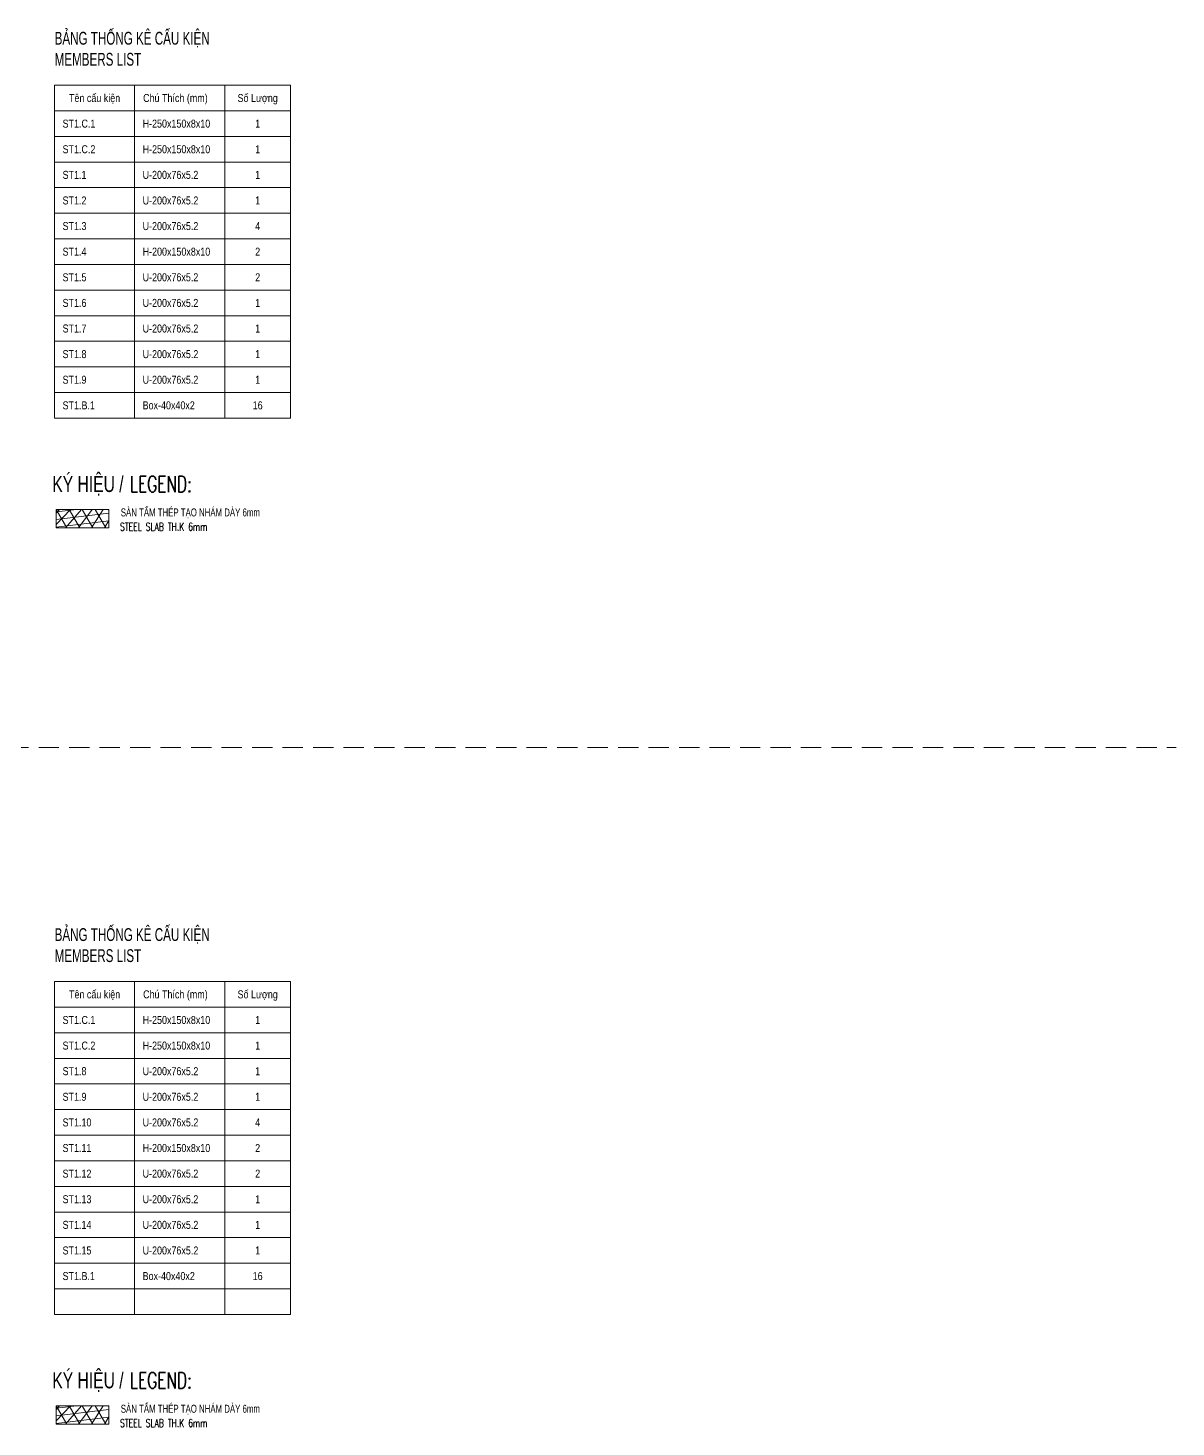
# Model space of a CAD drawing. Header units: millimetres. Extents: x 80771 to 163038, y -101774 to -59328.
# Drawn here: x 89736 to 98702, y -70960 to -60034 of the extents above; entities that cross this region are included whole.
import ezdxf
from ezdxf.enums import TextEntityAlignment as Align

# ---------------------------------------------------------------- set-up
doc = ezdxf.new("R2010")
doc.units = ezdxf.units.MM
doc.linetypes.add('HIDDEN2', pattern=[4.762499999999999, 3.175, -1.5875])
for name, color, linetype, lineweight in [('NDC_S-CONT', 3, 'Continuous', 20), ('NDC_S-HTCH-MAT', 8, 'Continuous', 15), ('NDC_S-TABL', 3, 'Continuous', 20), ('NDC_S-TEXT-EN', 2, 'Continuous', 20), ('NDC_S-TEXT-VIE', 7, 'Continuous', 20), ('NDC_S_HIDDEN', 8, 'HIDDEN2', 13)]:
    doc.layers.add(name, color=color, linetype=linetype, lineweight=lineweight)
doc.styles.add('NDC_ARIAL', font='arial.ttf', dxfattribs={"width": 0.85})
doc.styles.add('NDC_EN TXT', font='romans.shx', dxfattribs={"width": 0.8})
doc.styles.add('NDC_VIE TXT', font='arial.ttf', dxfattribs={"width": 0.8})

msp = doc.modelspace()

# ---------------------------------------------------------------- hatches: boundary and pattern name
at = {"layer": 'NDC_S-HTCH-MAT', "linetype": 'Continuous'}
h = msp.add_hatch(dxfattribs=at)
h.set_pattern_fill('NET3', color=256, scale=25)
h.set_pattern_definition([(0, (-271928926.6233062, -1159064886.084565), (0, 79.375), []), (59.99999999999999, (-271928926.6233062, -1159064886.084565), (-68.74076642538981, 39.68750000000001), []), (120, (-271928926.6233062, -1159064886.084565), (-68.74076642538982, -39.68749999999998), [])])
h.paths.add_polyline_path([(89956.82050069423, -63794.18929368725), (90366.54338958116, -63794.18929344884), (90366.54338958116, -63938.21416026822), (89956.82050081344, -63938.21416050664)])
h = msp.add_hatch(dxfattribs=at)
h.set_pattern_fill('NET3', color=256, scale=25)
h.set_pattern_definition([(0, (-271928926.6233062, -1159071886.084565), (0, 79.375), []), (59.99999999999999, (-271928926.6233062, -1159071886.084565), (-68.74076642538981, 39.68750000000001), []), (120, (-271928926.6233062, -1159071886.084565), (-68.74076642538982, -39.68749999999998), [])])
h.paths.add_polyline_path([(89956.82050069424, -70794.18929367934), (90366.54338958117, -70794.18929344093), (90366.54338958117, -70938.21416026031), (89956.82050081345, -70938.21416049873)])

# ---------------------------------------------------------------- linework, layer by layer
at = {"layer": 'NDC_S-CONT'}
for points in [[(89956.82050069423, -63794.18929368725), (90366.54338958116, -63794.18929344884), (90366.54338958116, -63938.21416026822), (89956.82050081344, -63938.21416050664)], [(89956.82050069424, -70794.18929367934), (90366.54338958117, -70794.18929344093), (90366.54338958117, -70938.21416026031), (89956.82050081345, -70938.21416049873)]]:
    msp.add_lwpolyline(points, close=True, dxfattribs=at)
at = {"layer": 'NDC_S-TABL'}
for p, q in [((89943.95553114267, -60481.43758995292), (89943.95553114267, -63081.43759054445)), ((89943.95553114267, -60481.43758995292), (91786.27004589887, -60481.43758995292)), ((90568.95553114267, -60481.43758995292), (90568.95553114265, -63081.43759054445)), ((91273.77004589887, -60481.43758995292), (91273.7700456664, -63081.43759054445)), ((91786.27004589887, -60481.43758995292), (91786.2700456664, -63081.43759054445)), ((89943.95553114267, -60681.43758995292), (91786.27004589887, -60681.43758995292)), ((89943.95553102346, -60881.43758995292), (91786.27004577966, -60881.43759042976)), ((89943.95553114267, -61081.43758995292), (91786.27004577966, -61081.43759042976)), ((89943.95553114267, -61281.43758995292), (91786.27004589887, -61281.43759042976)), ((89943.95553114267, -61481.43758995292), (91786.27004589887, -61481.43759042976)), ((89943.95553114267, -61681.43758995292), (91786.27004589887, -61681.43758995292)), ((89943.95553114267, -61881.43758995292), (91786.27004589887, -61881.43758995292)), ((89943.95553114267, -62081.43758995292), (91786.27004577966, -62081.43759042976)), ((89943.95553114267, -62281.43758995292), (91786.27004577966, -62281.43759042976)), ((89943.95553096385, -62481.43759019134), (91786.27004572006, -62481.43759019134)), ((89943.95553096384, -62681.43759030905), (91786.27004572004, -62681.43759030905)), ((89943.95553096384, -62881.43759042676), (91786.27004572004, -62881.43759042676)), ((89943.95553096384, -63081.43759054445), (91786.27004572004, -63081.43759054445)), ((89943.95553114268, -67481.43758994501), (89943.95553114268, -70081.43759053655)), ((89943.95553114268, -67481.43758994501), (91786.27004589888, -67481.43758994501)), ((90568.95553114268, -67481.43758994501), (90568.95553114267, -70081.43759053655)), ((91273.77004589888, -67481.43758994501), (91273.7700456664, -70081.43759053655)), ((91786.27004589888, -67481.43758994501), (91786.2700456664, -70081.43759053655)), ((89943.95553114268, -67681.43758994501), (91786.27004589888, -67681.43758994501)), ((89943.95553102347, -67881.43758994501), (91786.27004577967, -67881.43759042185)), ((89943.95553114268, -68081.43758994501), (91786.27004577967, -68081.43759042185)), ((89943.95553114268, -68281.43758994501), (91786.27004589888, -68281.43759042185)), ((89943.95553114268, -68481.43758994501), (91786.27004589888, -68481.43759042185)), ((89943.95553114268, -68681.43758994501), (91786.27004589888, -68681.43758994501)), ((89943.95553114268, -68881.43758994501), (91786.27004589888, -68881.43758994501)), ((89943.95553114268, -69081.43758994501), (91786.27004577967, -69081.43759042185)), ((89943.95553114268, -69281.43758994501), (91786.27004577967, -69281.43759042185)), ((89943.95553096387, -69481.43759018343), (91786.27004572007, -69481.43759018343)), ((89943.95553096385, -69681.43759030115), (91786.27004572006, -69681.43759030115)), ((89943.95553096385, -69881.43759041885), (91786.27004572006, -69881.43759041885)), ((89943.95553096385, -70081.43759053655), (91786.27004572006, -70081.43759053655))]:
    msp.add_line(p, q, dxfattribs=at)
at = {"layer": 'NDC_S_HIDDEN', "ltscale": 50}
msp.add_line((80770.93321590143, -65652.693534816), (98701.50977748045, -65652.693534816), dxfattribs=at)

# ---------------------------------------------------------------- texts
at = {"layer": 'NDC_S-TEXT-EN', "style": 'NDC_EN TXT', "width": 0.7}
for s, height, p in [('LEGEND:', 125, (90532.34972967954, -63658.43849689236)), ('STEEL SLAB TH.K 6mm', 62.49999999999999, (90454.67298652978, -63960.32844168416)), ('LEGEND:', 125, (90532.34972967955, -70658.43849688445)), ('STEEL SLAB TH.K 6mm', 62.49999999999999, (90454.6729865298, -70960.32844167625))]:
    msp.add_text(s, height=height, dxfattribs=at).set_placement(p)
at = {"layer": 'NDC_S-TEXT-VIE', "style": 'NDC_VIE TXT'}
for s, height, width, p in [('BẢNG THỐNG KÊ CẤU KIỆN', 100, 0.65, (89944.40053500982, -60064.69037396667)), ('MEMBERS LIST', 100, 0.65, (89944.40053500982, -60228.95649702308)), ('KÝ HIỆU /', 125, 0.7, (89925.96538742633, -63533.4384973692)), ('BẢNG THỐNG KÊ CẤU KIỆN', 100, 0.65, (89944.40053500983, -67064.69037395876)), ('MEMBERS LIST', 100, 0.65, (89944.40053500983, -67228.95649701517)), ('KÝ HIỆU /', 125, 0.7, (89925.96538742635, -70533.43849736129))]:
    msp.add_text(s, height=height, dxfattribs=dict(at, width=width)).set_placement(p, align=Align.TOP_LEFT)
at = {"layer": 'NDC_S-TEXT-VIE', "style": 'NDC_ARIAL', "width": 0.8}
for s, p in [('Tên cấu kiện', (90256.45553114267, -60581.43758995292)), ('Chú Thích (mm)', (90887.59531714769, -60581.43758995292)), ('Số Lượng', (91530.02004577966, -60581.43758995292)), ('1', (91530.02004589887, -60781.43758995292)), ('1', (91530.02004584711, -60981.43758995293)), ('1', (91530.02004589887, -61181.43758995292)), ('1', (91530.02004584711, -61381.43758995292)), ('4', (91530.02004589887, -61581.43758983694)), ('2', (91530.02004589887, -61781.43758983694)), ('2', (91530.02004569181, -61981.43758995292)), ('1', (91530.02004564005, -62181.43758995292)), ('1', (91530.02004589887, -62381.43759007536)), ('1', (91530.02004589885, -62581.43759019307)), ('1', (91530.02004589885, -62781.43759031078)), ('16', (91530.02004589885, -62981.43759042848)), ('Tên cấu kiện', (90256.45553114268, -67581.43758994501)), ('Chú Thích (mm)', (90887.5953171477, -67581.43758994501)), ('Số Lượng', (91530.02004577967, -67581.43758994501)), ('1', (91530.02004589888, -67781.43758994501)), ('1', (91530.02004584711, -67981.43758994504)), ('1', (91530.02004589888, -68181.43758994501)), ('1', (91530.02004584711, -68381.43758994501)), ('4', (91530.02004589888, -68581.43758982903)), ('2', (91530.02004589888, -68781.43758982903)), ('2', (91530.02004569181, -68981.43758994501)), ('1', (91530.02004564006, -69181.43758994501)), ('1', (91530.02004589888, -69381.43759006745)), ('1', (91530.02004589888, -69581.43759018517)), ('16', (91530.02004589887, -69781.43759030287))]:
    msp.add_text(s, height=62.49999999999999, dxfattribs=at).set_placement(p, align=Align.MIDDLE_CENTER)
for s, p in [('ST1.C.1', (90006.45553114267, -60781.43758995292)), ('H-250x150x8x10', (90631.45553114267, -60781.43758995292)), ('ST1.C.2', (90006.4555310909, -60981.43758995293)), ('H-250x150x8x10', (90631.4555310909, -60981.43758995293)), ('ST1.1', (90006.45553114267, -61181.43758995292)), ('U-200x76x5.2', (90631.45553114267, -61181.43758995292)), ('ST1.2', (90006.4555310909, -61381.43758995292)), ('U-200x76x5.2', (90631.4555310909, -61381.43758995292)), ('ST1.3', (90006.45553114267, -61581.43758983694)), ('U-200x76x5.2', (90631.45553114267, -61581.43758983694)), ('ST1.4', (90006.45553114267, -61781.43758983694)), ('H-200x150x8x10', (90631.45553114267, -61781.43758983694)), ('ST1.5', (90006.45553093561, -61981.43758995292)), ('U-200x76x5.2', (90631.45553093561, -61981.43758995292)), ('ST1.6', (90006.45553088385, -62181.43758995292)), ('U-200x76x5.2', (90631.45553088385, -62181.43758995292)), ('ST1.7', (90006.45553114267, -62381.43759007536)), ('U-200x76x5.2', (90631.45553114267, -62381.43759007536)), ('ST1.8', (90006.45553114265, -62581.43759019307)), ('U-200x76x5.2', (90631.45553114265, -62581.43759019307)), ('ST1.9', (90006.45553114265, -62781.43759031078)), ('U-200x76x5.2', (90631.45553114265, -62781.43759031078)), ('ST1.B.1', (90006.45553114265, -62981.43759042848)), ('Box-40x40x2', (90631.45553114265, -62981.43759042848)), ('ST1.C.1', (90006.45553114268, -67781.43758994501)), ('H-250x150x8x10', (90631.45553114268, -67781.43758994501)), ('ST1.C.2', (90006.4555310909, -67981.43758994504)), ('H-250x150x8x10', (90631.4555310909, -67981.43758994504)), ('ST1.8', (90006.45553114268, -68181.43758994501)), ('U-200x76x5.2', (90631.45553114268, -68181.43758994501)), ('ST1.9', (90006.4555310909, -68381.43758994501)), ('U-200x76x5.2', (90631.4555310909, -68381.43758994501)), ('ST1.10', (90006.45553114268, -68581.43758982903)), ('U-200x76x5.2', (90631.45553114268, -68581.43758982903)), ('ST1.11', (90006.45553114268, -68781.43758982903)), ('H-200x150x8x10', (90631.45553114268, -68781.43758982903)), ('ST1.12', (90006.45553093561, -68981.43758994501)), ('U-200x76x5.2', (90631.45553093561, -68981.43758994501)), ('ST1.13', (90006.45553088386, -69181.43758994501)), ('U-200x76x5.2', (90631.45553088386, -69181.43758994501)), ('ST1.14', (90006.45553114268, -69381.43759006745)), ('U-200x76x5.2', (90631.45553114268, -69381.43759006745)), ('ST1.15', (90006.45553114268, -69581.43759018517)), ('U-200x76x5.2', (90631.45553114268, -69581.43759018517)), ('ST1.B.1', (90006.45553114267, -69781.43759030287)), ('Box-40x40x2', (90631.45553114267, -69781.43759030287))]:
    msp.add_text(s, height=62.49999999999999, dxfattribs=at).set_placement(p, align=Align.MIDDLE_LEFT)
at = {"layer": 'NDC_S-TEXT-VIE', "style": 'NDC_VIE TXT', "width": 0.7}
for p in [(90461.0590061173, -63848.86005479565), (90461.05900611731, -70848.86005478774)]:
    msp.add_text('SÀN TẤM THÉP TẠO NHÁM DÀY 6mm', height=62.49999999999999, dxfattribs=at).set_placement(p)

doc.saveas('drawing.dxf')
